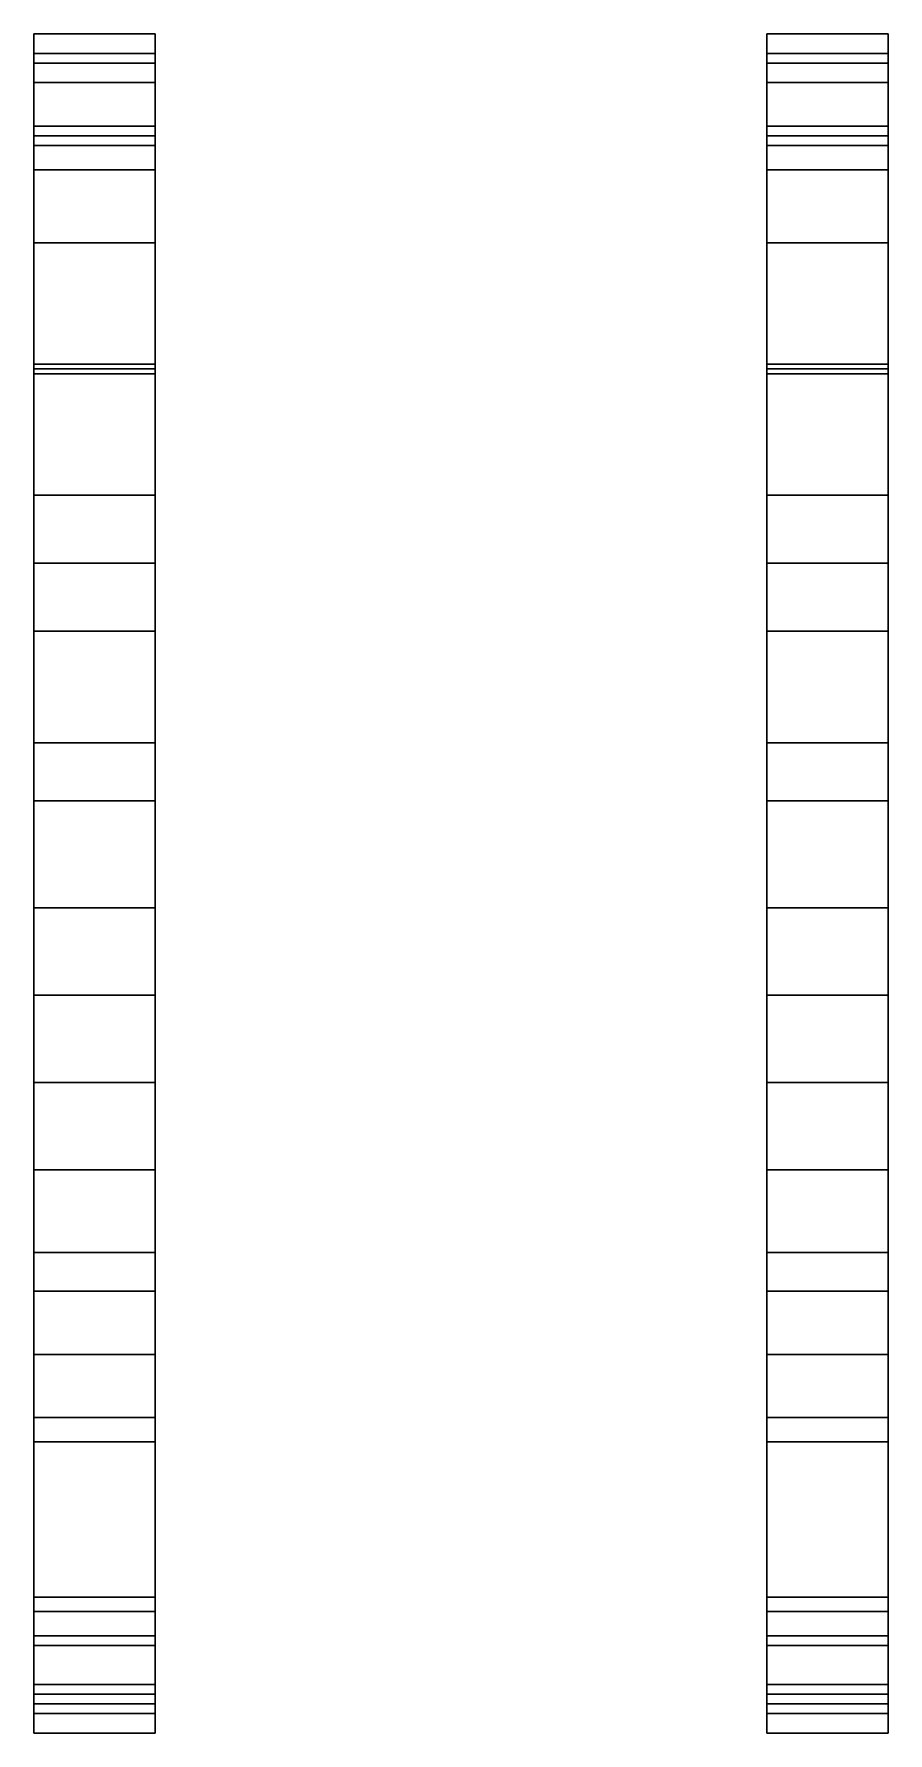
# Model space of a CAD drawing. Extents: x -0.88 to 0.88, y -1.75 to 1.75.
import ezdxf

# ---------------------------------------------------------------- set-up
doc = ezdxf.new("R2010")
doc.units = 0
doc.layers.add('TRACKS', color=3, linetype='CONTINUOUS')

msp = doc.modelspace()

# ---------------------------------------------------------------- linework, layer by layer
at = {"layer": 'TRACKS'}
for points in [[(-0.88, 1.75, 0.52), (-0.88, 1.56, 0.33), (-0.88, 1.52, 0.34), (-0.88, 1.71, 0.52)], [(-0.63, 1.75, 0.52), (-0.63, 1.56, 0.33), (-0.88, 1.56, 0.33), (-0.88, 1.75, 0.52)], [(-0.88, 1.69, 0.75), (-0.88, 1.75, 0.64), (-0.88, 1.71, 0.63), (-0.88, 1.65, 0.74)], [(-0.63, 1.69, 0.75), (-0.63, 1.75, 0.64), (-0.88, 1.75, 0.64), (-0.88, 1.69, 0.75)], [(-0.88, 1.75, 0.64), (-0.88, 1.75, 0.52), (-0.88, 1.71, 0.52), (-0.88, 1.71, 0.63)], [(-0.63, 1.75, 0.64), (-0.63, 1.75, 0.52), (-0.88, 1.75, 0.52), (-0.88, 1.75, 0.64)], [(-0.63, 1.52, 0.34), (-0.63, 1.56, 0.33), (-0.63, 1.75, 0.52), (-0.63, 1.71, 0.52)], [(-0.63, 1.71, 0.63), (-0.63, 1.75, 0.64), (-0.63, 1.69, 0.75), (-0.63, 1.65, 0.74)], [(-0.63, 1.71, 0.52), (-0.63, 1.75, 0.52), (-0.63, 1.75, 0.64), (-0.63, 1.71, 0.63)], [(0.63, 1.75, 0.52), (0.63, 1.56, 0.33), (0.63, 1.52, 0.34), (0.63, 1.71, 0.52)], [(0.88, 1.75, 0.52), (0.88, 1.56, 0.33), (0.63, 1.56, 0.33), (0.63, 1.75, 0.52)], [(0.88, 1.75, 0.64), (0.88, 1.75, 0.52), (0.63, 1.75, 0.52), (0.63, 1.75, 0.64)], [(0.63, 1.75, 0.64), (0.63, 1.75, 0.52), (0.63, 1.71, 0.52), (0.63, 1.71, 0.63)], [(0.63, 1.69, 0.75), (0.63, 1.75, 0.64), (0.63, 1.71, 0.63), (0.63, 1.65, 0.74)], [(0.88, 1.69, 0.75), (0.88, 1.75, 0.64), (0.63, 1.75, 0.64), (0.63, 1.69, 0.75)], [(0.88, 1.52, 0.34), (0.88, 1.56, 0.33), (0.88, 1.75, 0.52), (0.88, 1.71, 0.52)], [(0.88, 1.71, 0.52), (0.88, 1.75, 0.52), (0.88, 1.75, 0.64), (0.88, 1.71, 0.63)], [(0.88, 1.71, 0.63), (0.88, 1.75, 0.64), (0.88, 1.69, 0.75), (0.88, 1.65, 0.74)], [(-0.88, 1.71, 0.52), (-0.88, 1.52, 0.34), (-0.63, 1.52, 0.34), (-0.63, 1.71, 0.52)], [(-0.88, 1.65, 0.74), (-0.88, 1.71, 0.63), (-0.63, 1.71, 0.63), (-0.63, 1.65, 0.74)], [(-0.88, 1.71, 0.63), (-0.88, 1.71, 0.52), (-0.63, 1.71, 0.52), (-0.63, 1.71, 0.63)], [(-0.88, 1.54, 0.84), (-0.88, 1.69, 0.75), (-0.88, 1.65, 0.74), (-0.88, 1.54, 0.81)], [(-0.63, 1.54, 0.84), (-0.63, 1.69, 0.75), (-0.88, 1.69, 0.75), (-0.88, 1.54, 0.84)], [(-0.63, 1.65, 0.74), (-0.63, 1.69, 0.75), (-0.63, 1.54, 0.84), (-0.63, 1.54, 0.81)], [(0.63, 1.71, 0.52), (0.63, 1.52, 0.34), (0.88, 1.52, 0.34), (0.88, 1.71, 0.52)], [(0.63, 1.71, 0.63), (0.63, 1.71, 0.52), (0.88, 1.71, 0.52), (0.88, 1.71, 0.63)], [(0.63, 1.65, 0.74), (0.63, 1.71, 0.63), (0.88, 1.71, 0.63), (0.88, 1.65, 0.74)], [(0.63, 1.54, 0.84), (0.63, 1.69, 0.75), (0.63, 1.65, 0.74), (0.63, 1.54, 0.81)], [(0.88, 1.54, 0.84), (0.88, 1.69, 0.75), (0.63, 1.69, 0.75), (0.63, 1.54, 0.84)], [(0.88, 1.65, 0.74), (0.88, 1.69, 0.75), (0.88, 1.54, 0.84), (0.88, 1.54, 0.81)], [(-0.88, 1.54, 0.81), (-0.88, 1.65, 0.74), (-0.63, 1.65, 0.74), (-0.63, 1.54, 0.81)], [(0.63, 1.54, 0.81), (0.63, 1.65, 0.74), (0.88, 1.65, 0.74), (0.88, 1.54, 0.81)], [(-0.88, 1.56, 0.33), (-0.88, 1.06), (-0.88, 1.05, 0.03), (-0.88, 1.52, 0.34)], [(-0.63, 1.56, 0.33), (-0.63, 1.06), (-0.88, 1.06), (-0.88, 1.56, 0.33)], [(-0.88, 1.47, 0.84), (-0.88, 1.54, 0.84), (-0.88, 1.54, 0.81), (-0.88, 1.47, 0.81)], [(-0.63, 1.47, 0.84), (-0.63, 1.54, 0.84), (-0.88, 1.54, 0.84), (-0.88, 1.47, 0.84)], [(-0.88, 1.47, 0.81), (-0.88, 1.54, 0.81), (-0.63, 1.54, 0.81), (-0.63, 1.47, 0.81)], [(-0.63, 1.05, 0.03), (-0.63, 1.06), (-0.63, 1.56, 0.33), (-0.63, 1.52, 0.34)], [(-0.63, 1.54, 0.81), (-0.63, 1.54, 0.84), (-0.63, 1.47, 0.84), (-0.63, 1.47, 0.81)], [(0.63, 1.56, 0.33), (0.63, 1.06), (0.63, 1.05, 0.03), (0.63, 1.52, 0.34)], [(0.88, 1.56, 0.33), (0.88, 1.06), (0.63, 1.06), (0.63, 1.56, 0.33)], [(0.63, 1.47, 0.81), (0.63, 1.54, 0.81), (0.88, 1.54, 0.81), (0.88, 1.47, 0.81)], [(0.63, 1.47, 0.84), (0.63, 1.54, 0.84), (0.63, 1.54, 0.81), (0.63, 1.47, 0.81)], [(0.88, 1.47, 0.84), (0.88, 1.54, 0.84), (0.63, 1.54, 0.84), (0.63, 1.47, 0.84)], [(0.88, 1.05, 0.03), (0.88, 1.06), (0.88, 1.56, 0.33), (0.88, 1.52, 0.34)], [(0.88, 1.54, 0.81), (0.88, 1.54, 0.84), (0.88, 1.47, 0.84), (0.88, 1.47, 0.81)], [(-0.88, 1.52, 0.34), (-0.88, 1.05, 0.03), (-0.63, 1.05, 0.03), (-0.63, 1.52, 0.34)], [(0.63, 1.52, 0.34), (0.63, 1.05, 0.03), (0.88, 1.05, 0.03), (0.88, 1.52, 0.34)], [(-0.88, 1.32, 0.79), (-0.88, 1.47, 0.84), (-0.88, 1.47, 0.81), (-0.88, 1.32, 0.76)], [(-0.63, 1.32, 0.79), (-0.63, 1.47, 0.84), (-0.88, 1.47, 0.84), (-0.88, 1.32, 0.79)], [(-0.88, 1.32, 0.76), (-0.88, 1.47, 0.81), (-0.63, 1.47, 0.81), (-0.63, 1.32, 0.76)], [(-0.63, 1.47, 0.81), (-0.63, 1.47, 0.84), (-0.63, 1.32, 0.79), (-0.63, 1.32, 0.76)], [(0.88, 1.32, 0.79), (0.88, 1.47, 0.84), (0.63, 1.47, 0.84), (0.63, 1.32, 0.79)], [(0.63, 1.32, 0.79), (0.63, 1.47, 0.84), (0.63, 1.47, 0.81), (0.63, 1.32, 0.76)], [(0.63, 1.32, 0.76), (0.63, 1.47, 0.81), (0.88, 1.47, 0.81), (0.88, 1.32, 0.76)], [(0.88, 1.47, 0.81), (0.88, 1.47, 0.84), (0.88, 1.32, 0.79), (0.88, 1.32, 0.76)], [(-0.88, 1.07, 0.72), (-0.88, 1.32, 0.79), (-0.88, 1.32, 0.76), (-0.88, 1.07, 0.69)], [(-0.63, 1.07, 0.72), (-0.63, 1.32, 0.79), (-0.88, 1.32, 0.79), (-0.88, 1.07, 0.72)], [(-0.88, 1.07, 0.69), (-0.88, 1.32, 0.76), (-0.63, 1.32, 0.76), (-0.63, 1.07, 0.69)], [(-0.63, 1.32, 0.76), (-0.63, 1.32, 0.79), (-0.63, 1.07, 0.72), (-0.63, 1.07, 0.69)], [(0.63, 1.07, 0.69), (0.63, 1.32, 0.76), (0.88, 1.32, 0.76), (0.88, 1.07, 0.69)], [(0.63, 1.07, 0.72), (0.63, 1.32, 0.79), (0.63, 1.32, 0.76), (0.63, 1.07, 0.69)], [(0.88, 1.07, 0.72), (0.88, 1.32, 0.79), (0.63, 1.32, 0.79), (0.63, 1.07, 0.72)], [(0.88, 1.32, 0.76), (0.88, 1.32, 0.79), (0.88, 1.07, 0.72), (0.88, 1.07, 0.69)], [(-0.88, 0.8, 0.69), (-0.88, 1.07, 0.72), (-0.88, 1.07, 0.69), (-0.88, 0.8, 0.66)], [(-0.63, 0.8, 0.69), (-0.63, 1.07, 0.72), (-0.88, 1.07, 0.72), (-0.88, 0.8, 0.69)], [(-0.88, 0.8, 0.66), (-0.88, 1.07, 0.69), (-0.63, 1.07, 0.69), (-0.63, 0.8, 0.66)], [(-0.88, 1.06), (-0.88, -1.1), (-0.88, -1.1, 0.03), (-0.88, 1.05, 0.03)], [(-0.63, 1.06), (-0.63, -1.1), (-0.88, -1.1), (-0.88, 1.06)], [(-0.88, 1.05, 0.03), (-0.88, -1.1, 0.03), (-0.63, -1.1, 0.03), (-0.63, 1.05, 0.03)], [(-0.63, 1.07, 0.69), (-0.63, 1.07, 0.72), (-0.63, 0.8, 0.69), (-0.63, 0.8, 0.66)], [(-0.63, -1.1, 0.03), (-0.63, -1.1), (-0.63, 1.06), (-0.63, 1.05, 0.03)], [(0.63, 0.8, 0.69), (0.63, 1.07, 0.72), (0.63, 1.07, 0.69), (0.63, 0.8, 0.66)], [(0.63, 0.8, 0.66), (0.63, 1.07, 0.69), (0.88, 1.07, 0.69), (0.88, 0.8, 0.66)], [(0.88, 0.8, 0.69), (0.88, 1.07, 0.72), (0.63, 1.07, 0.72), (0.63, 0.8, 0.69)], [(0.63, 1.06), (0.63, -1.1), (0.63, -1.1, 0.03), (0.63, 1.05, 0.03)], [(0.88, 1.06), (0.88, -1.1), (0.63, -1.1), (0.63, 1.06)], [(0.63, 1.05, 0.03), (0.63, -1.1, 0.03), (0.88, -1.1, 0.03), (0.88, 1.05, 0.03)], [(0.88, 1.07, 0.69), (0.88, 1.07, 0.72), (0.88, 0.8, 0.69), (0.88, 0.8, 0.66)], [(0.88, -1.1, 0.03), (0.88, -1.1), (0.88, 1.06), (0.88, 1.05, 0.03)], [(-0.88, 0.66, 0.69), (-0.88, 0.8, 0.69), (-0.88, 0.8, 0.66), (-0.88, 0.66, 0.66)], [(-0.63, 0.66, 0.69), (-0.63, 0.8, 0.69), (-0.88, 0.8, 0.69), (-0.88, 0.66, 0.69)], [(-0.88, 0.66, 0.66), (-0.88, 0.8, 0.66), (-0.63, 0.8, 0.66), (-0.63, 0.66, 0.66)], [(-0.63, 0.8, 0.66), (-0.63, 0.8, 0.69), (-0.63, 0.66, 0.69), (-0.63, 0.66, 0.66)], [(0.63, 0.66, 0.66), (0.63, 0.8, 0.66), (0.88, 0.8, 0.66), (0.88, 0.66, 0.66)], [(0.63, 0.66, 0.69), (0.63, 0.8, 0.69), (0.63, 0.8, 0.66), (0.63, 0.66, 0.66)], [(0.88, 0.66, 0.69), (0.88, 0.8, 0.69), (0.63, 0.8, 0.69), (0.63, 0.66, 0.69)], [(0.88, 0.8, 0.66), (0.88, 0.8, 0.69), (0.88, 0.66, 0.69), (0.88, 0.66, 0.66)], [(-0.88, 0.52, 0.7), (-0.88, 0.66, 0.69), (-0.88, 0.66, 0.66), (-0.88, 0.52, 0.67)], [(-0.63, 0.52, 0.7), (-0.63, 0.66, 0.69), (-0.88, 0.66, 0.69), (-0.88, 0.52, 0.7)], [(-0.88, 0.52, 0.67), (-0.88, 0.66, 0.66), (-0.63, 0.66, 0.66), (-0.63, 0.52, 0.67)], [(-0.63, 0.66, 0.66), (-0.63, 0.66, 0.69), (-0.63, 0.52, 0.7), (-0.63, 0.52, 0.67)], [(0.88, 0.52, 0.7), (0.88, 0.66, 0.69), (0.63, 0.66, 0.69), (0.63, 0.52, 0.7)], [(0.63, 0.52, 0.7), (0.63, 0.66, 0.69), (0.63, 0.66, 0.66), (0.63, 0.52, 0.67)], [(0.63, 0.52, 0.67), (0.63, 0.66, 0.66), (0.88, 0.66, 0.66), (0.88, 0.52, 0.67)], [(0.88, 0.66, 0.66), (0.88, 0.66, 0.69), (0.88, 0.52, 0.7), (0.88, 0.52, 0.67)], [(-0.88, 0.29, 0.74), (-0.88, 0.52, 0.7), (-0.88, 0.52, 0.67), (-0.88, 0.29, 0.71)], [(-0.63, 0.29, 0.74), (-0.63, 0.52, 0.7), (-0.88, 0.52, 0.7), (-0.88, 0.29, 0.74)], [(-0.88, 0.29, 0.71), (-0.88, 0.52, 0.67), (-0.63, 0.52, 0.67), (-0.63, 0.29, 0.71)], [(-0.63, 0.52, 0.67), (-0.63, 0.52, 0.7), (-0.63, 0.29, 0.74), (-0.63, 0.29, 0.71)], [(0.63, 0.29, 0.71), (0.63, 0.52, 0.67), (0.88, 0.52, 0.67), (0.88, 0.29, 0.71)], [(0.63, 0.29, 0.74), (0.63, 0.52, 0.7), (0.63, 0.52, 0.67), (0.63, 0.29, 0.71)], [(0.88, 0.29, 0.74), (0.88, 0.52, 0.7), (0.63, 0.52, 0.7), (0.63, 0.29, 0.74)], [(0.88, 0.52, 0.67), (0.88, 0.52, 0.7), (0.88, 0.29, 0.74), (0.88, 0.29, 0.71)], [(-0.88, 0.17, 0.74), (-0.88, 0.29, 0.74), (-0.88, 0.29, 0.71), (-0.88, 0.17, 0.71)], [(-0.88, 0.17, 0.71), (-0.88, 0.29, 0.71), (-0.63, 0.29, 0.71), (-0.63, 0.17, 0.71)], [(-0.63, 0.17, 0.74), (-0.63, 0.29, 0.74), (-0.88, 0.29, 0.74), (-0.88, 0.17, 0.74)], [(-0.63, 0.29, 0.71), (-0.63, 0.29, 0.74), (-0.63, 0.17, 0.74), (-0.63, 0.17, 0.71)], [(0.88, 0.17, 0.74), (0.88, 0.29, 0.74), (0.63, 0.29, 0.74), (0.63, 0.17, 0.74)], [(0.63, 0.17, 0.74), (0.63, 0.29, 0.74), (0.63, 0.29, 0.71), (0.63, 0.17, 0.71)], [(0.63, 0.17, 0.71), (0.63, 0.29, 0.71), (0.88, 0.29, 0.71), (0.88, 0.17, 0.71)], [(0.88, 0.29, 0.71), (0.88, 0.29, 0.74), (0.88, 0.17, 0.74), (0.88, 0.17, 0.71)], [(-0.88, -0.05, 0.7), (-0.88, 0.17, 0.74), (-0.88, 0.17, 0.71), (-0.88, -0.05, 0.67)], [(-0.63, -0.05, 0.7), (-0.63, 0.17, 0.74), (-0.88, 0.17, 0.74), (-0.88, -0.05, 0.7)], [(-0.88, -0.05, 0.67), (-0.88, 0.17, 0.71), (-0.63, 0.17, 0.71), (-0.63, -0.05, 0.67)], [(-0.63, 0.17, 0.71), (-0.63, 0.17, 0.74), (-0.63, -0.05, 0.7), (-0.63, -0.05, 0.67)], [(0.63, -0.05, 0.7), (0.63, 0.17, 0.74), (0.63, 0.17, 0.71), (0.63, -0.05, 0.67)], [(0.88, -0.05, 0.7), (0.88, 0.17, 0.74), (0.63, 0.17, 0.74), (0.63, -0.05, 0.7)], [(0.63, -0.05, 0.67), (0.63, 0.17, 0.71), (0.88, 0.17, 0.71), (0.88, -0.05, 0.67)], [(0.88, 0.17, 0.71), (0.88, 0.17, 0.74), (0.88, -0.05, 0.7), (0.88, -0.05, 0.67)], [(-0.88, -0.23, 0.69), (-0.88, -0.05, 0.7), (-0.88, -0.05, 0.67), (-0.88, -0.23, 0.66)], [(-0.88, -0.23, 0.66), (-0.88, -0.05, 0.67), (-0.63, -0.05, 0.67), (-0.63, -0.23, 0.66)], [(-0.63, -0.23, 0.69), (-0.63, -0.05, 0.7), (-0.88, -0.05, 0.7), (-0.88, -0.23, 0.69)], [(-0.63, -0.05, 0.67), (-0.63, -0.05, 0.7), (-0.63, -0.23, 0.69), (-0.63, -0.23, 0.66)], [(0.63, -0.23, 0.69), (0.63, -0.05, 0.7), (0.63, -0.05, 0.67), (0.63, -0.23, 0.66)], [(0.63, -0.23, 0.66), (0.63, -0.05, 0.67), (0.88, -0.05, 0.67), (0.88, -0.23, 0.66)], [(0.88, -0.23, 0.69), (0.88, -0.05, 0.7), (0.63, -0.05, 0.7), (0.63, -0.23, 0.69)], [(0.88, -0.05, 0.67), (0.88, -0.05, 0.7), (0.88, -0.23, 0.69), (0.88, -0.23, 0.66)], [(-0.88, -0.41, 0.69), (-0.88, -0.23, 0.69), (-0.88, -0.23, 0.66), (-0.88, -0.41, 0.66)], [(-0.63, -0.41, 0.69), (-0.63, -0.23, 0.69), (-0.88, -0.23, 0.69), (-0.88, -0.41, 0.69)], [(-0.88, -0.41, 0.66), (-0.88, -0.23, 0.66), (-0.63, -0.23, 0.66), (-0.63, -0.41, 0.66)], [(-0.63, -0.23, 0.66), (-0.63, -0.23, 0.69), (-0.63, -0.41, 0.69), (-0.63, -0.41, 0.66)], [(0.88, -0.41, 0.69), (0.88, -0.23, 0.69), (0.63, -0.23, 0.69), (0.63, -0.41, 0.69)], [(0.63, -0.41, 0.69), (0.63, -0.23, 0.69), (0.63, -0.23, 0.66), (0.63, -0.41, 0.66)], [(0.63, -0.41, 0.66), (0.63, -0.23, 0.66), (0.88, -0.23, 0.66), (0.88, -0.41, 0.66)], [(0.88, -0.23, 0.66), (0.88, -0.23, 0.69), (0.88, -0.41, 0.69), (0.88, -0.41, 0.66)], [(-0.88, -0.59, 0.71), (-0.88, -0.41, 0.69), (-0.88, -0.41, 0.66), (-0.88, -0.59, 0.68)], [(-0.63, -0.59, 0.71), (-0.63, -0.41, 0.69), (-0.88, -0.41, 0.69), (-0.88, -0.59, 0.71)], [(-0.88, -0.59, 0.68), (-0.88, -0.41, 0.66), (-0.63, -0.41, 0.66), (-0.63, -0.59, 0.68)], [(-0.63, -0.41, 0.66), (-0.63, -0.41, 0.69), (-0.63, -0.59, 0.71), (-0.63, -0.59, 0.68)], [(0.63, -0.59, 0.71), (0.63, -0.41, 0.69), (0.63, -0.41, 0.66), (0.63, -0.59, 0.68)], [(0.88, -0.59, 0.71), (0.88, -0.41, 0.69), (0.63, -0.41, 0.69), (0.63, -0.59, 0.71)], [(0.63, -0.59, 0.68), (0.63, -0.41, 0.66), (0.88, -0.41, 0.66), (0.88, -0.59, 0.68)], [(0.88, -0.41, 0.66), (0.88, -0.41, 0.69), (0.88, -0.59, 0.71), (0.88, -0.59, 0.68)], [(-0.88, -0.76, 0.74), (-0.88, -0.59, 0.71), (-0.88, -0.59, 0.68), (-0.88, -0.76, 0.71)], [(-0.63, -0.76, 0.74), (-0.63, -0.59, 0.71), (-0.88, -0.59, 0.71), (-0.88, -0.76, 0.74)], [(-0.88, -0.76, 0.71), (-0.88, -0.59, 0.68), (-0.63, -0.59, 0.68), (-0.63, -0.76, 0.71)], [(-0.63, -0.59, 0.68), (-0.63, -0.59, 0.71), (-0.63, -0.76, 0.74), (-0.63, -0.76, 0.71)], [(0.63, -0.76, 0.74), (0.63, -0.59, 0.71), (0.63, -0.59, 0.68), (0.63, -0.76, 0.71)], [(0.88, -0.76, 0.74), (0.88, -0.59, 0.71), (0.63, -0.59, 0.71), (0.63, -0.76, 0.74)], [(0.63, -0.76, 0.71), (0.63, -0.59, 0.68), (0.88, -0.59, 0.68), (0.88, -0.76, 0.71)], [(0.88, -0.59, 0.68), (0.88, -0.59, 0.71), (0.88, -0.76, 0.74), (0.88, -0.76, 0.71)], [(-0.88, -0.84, 0.74), (-0.88, -0.76, 0.74), (-0.88, -0.76, 0.71), (-0.88, -0.84, 0.71)], [(-0.88, -0.84, 0.71), (-0.88, -0.76, 0.71), (-0.63, -0.76, 0.71), (-0.63, -0.84, 0.71)], [(-0.63, -0.84, 0.74), (-0.63, -0.76, 0.74), (-0.88, -0.76, 0.74), (-0.88, -0.84, 0.74)], [(-0.63, -0.76, 0.71), (-0.63, -0.76, 0.74), (-0.63, -0.84, 0.74), (-0.63, -0.84, 0.71)], [(0.88, -0.84, 0.74), (0.88, -0.76, 0.74), (0.63, -0.76, 0.74), (0.63, -0.84, 0.74)], [(0.63, -0.84, 0.74), (0.63, -0.76, 0.74), (0.63, -0.76, 0.71), (0.63, -0.84, 0.71)], [(0.63, -0.84, 0.71), (0.63, -0.76, 0.71), (0.88, -0.76, 0.71), (0.88, -0.84, 0.71)], [(0.88, -0.76, 0.71), (0.88, -0.76, 0.74), (0.88, -0.84, 0.74), (0.88, -0.84, 0.71)], [(-0.88, -0.97, 0.71), (-0.88, -0.84, 0.74), (-0.88, -0.84, 0.71), (-0.88, -0.97, 0.68)], [(-0.63, -0.97, 0.71), (-0.63, -0.84, 0.74), (-0.88, -0.84, 0.74), (-0.88, -0.97, 0.71)], [(-0.88, -0.97, 0.68), (-0.88, -0.84, 0.71), (-0.63, -0.84, 0.71), (-0.63, -0.97, 0.68)], [(-0.63, -0.84, 0.71), (-0.63, -0.84, 0.74), (-0.63, -0.97, 0.71), (-0.63, -0.97, 0.68)], [(0.63, -0.97, 0.71), (0.63, -0.84, 0.74), (0.63, -0.84, 0.71), (0.63, -0.97, 0.68)], [(0.88, -0.97, 0.71), (0.88, -0.84, 0.74), (0.63, -0.84, 0.74), (0.63, -0.97, 0.71)], [(0.63, -0.97, 0.68), (0.63, -0.84, 0.71), (0.88, -0.84, 0.71), (0.88, -0.97, 0.68)], [(0.88, -0.84, 0.71), (0.88, -0.84, 0.74), (0.88, -0.97, 0.71), (0.88, -0.97, 0.68)], [(-0.88, -1.15, 0.69), (-0.88, -0.97, 0.71), (-0.88, -0.97, 0.68), (-0.88, -1.15, 0.66)], [(-0.88, -1.15, 0.66), (-0.88, -0.97, 0.68), (-0.63, -0.97, 0.68), (-0.63, -1.15, 0.66)], [(-0.63, -1.15, 0.69), (-0.63, -0.97, 0.71), (-0.88, -0.97, 0.71), (-0.88, -1.15, 0.69)], [(-0.63, -0.97, 0.68), (-0.63, -0.97, 0.71), (-0.63, -1.15, 0.69), (-0.63, -1.15, 0.66)], [(0.63, -1.15, 0.69), (0.63, -0.97, 0.71), (0.63, -0.97, 0.68), (0.63, -1.15, 0.66)], [(0.63, -1.15, 0.66), (0.63, -0.97, 0.68), (0.88, -0.97, 0.68), (0.88, -1.15, 0.66)], [(0.88, -1.15, 0.69), (0.88, -0.97, 0.71), (0.63, -0.97, 0.71), (0.63, -1.15, 0.69)], [(0.88, -0.97, 0.68), (0.88, -0.97, 0.71), (0.88, -1.15, 0.69), (0.88, -1.15, 0.66)], [(-0.88, -1.1), (-0.88, -1.5, 0.16), (-0.88, -1.47, 0.18), (-0.88, -1.1, 0.03)], [(-0.63, -1.1), (-0.63, -1.5, 0.16), (-0.88, -1.5, 0.16), (-0.88, -1.1)], [(-0.88, -1.1, 0.03), (-0.88, -1.47, 0.18), (-0.63, -1.47, 0.18), (-0.63, -1.1, 0.03)], [(-0.63, -1.47, 0.18), (-0.63, -1.5, 0.16), (-0.63, -1.1), (-0.63, -1.1, 0.03)], [(0.63, -1.1), (0.63, -1.5, 0.16), (0.63, -1.47, 0.18), (0.63, -1.1, 0.03)], [(0.88, -1.1), (0.88, -1.5, 0.16), (0.63, -1.5, 0.16), (0.63, -1.1)], [(0.63, -1.1, 0.03), (0.63, -1.47, 0.18), (0.88, -1.47, 0.18), (0.88, -1.1, 0.03)], [(0.88, -1.47, 0.18), (0.88, -1.5, 0.16), (0.88, -1.1), (0.88, -1.1, 0.03)], [(-0.88, -1.57, 0.69), (-0.88, -1.15, 0.69), (-0.88, -1.15, 0.66), (-0.88, -1.55, 0.66)], [(-0.63, -1.57, 0.69), (-0.63, -1.15, 0.69), (-0.88, -1.15, 0.69), (-0.88, -1.57, 0.69)], [(-0.88, -1.55, 0.66), (-0.88, -1.15, 0.66), (-0.63, -1.15, 0.66), (-0.63, -1.55, 0.66)], [(-0.63, -1.15, 0.66), (-0.63, -1.15, 0.69), (-0.63, -1.57, 0.69), (-0.63, -1.55, 0.66)], [(0.88, -1.57, 0.69), (0.88, -1.15, 0.69), (0.63, -1.15, 0.69), (0.63, -1.57, 0.69)], [(0.63, -1.57, 0.69), (0.63, -1.15, 0.69), (0.63, -1.15, 0.66), (0.63, -1.55, 0.66)], [(0.63, -1.55, 0.66), (0.63, -1.15, 0.66), (0.88, -1.15, 0.66), (0.88, -1.55, 0.66)], [(0.88, -1.15, 0.66), (0.88, -1.15, 0.69), (0.88, -1.57, 0.69), (0.88, -1.55, 0.66)], [(-0.88, -1.5, 0.16), (-0.88, -1.69, 0.27), (-0.88, -1.65, 0.29), (-0.88, -1.47, 0.18)], [(-0.88, -1.47, 0.18), (-0.88, -1.65, 0.29), (-0.63, -1.65, 0.29), (-0.63, -1.47, 0.18)], [(-0.63, -1.65, 0.29), (-0.63, -1.69, 0.27), (-0.63, -1.5, 0.16), (-0.63, -1.47, 0.18)], [(0.63, -1.47, 0.18), (0.63, -1.65, 0.29), (0.88, -1.65, 0.29), (0.88, -1.47, 0.18)], [(0.63, -1.5, 0.16), (0.63, -1.69, 0.27), (0.63, -1.65, 0.29), (0.63, -1.47, 0.18)], [(0.88, -1.65, 0.29), (0.88, -1.69, 0.27), (0.88, -1.5, 0.16), (0.88, -1.47, 0.18)], [(-0.63, -1.5, 0.16), (-0.63, -1.69, 0.27), (-0.88, -1.69, 0.27), (-0.88, -1.5, 0.16)], [(0.88, -1.5, 0.16), (0.88, -1.69, 0.27), (0.63, -1.69, 0.27), (0.63, -1.5, 0.16)], [(-0.88, -1.67, 0.62), (-0.88, -1.57, 0.69), (-0.88, -1.55, 0.66), (-0.88, -1.65, 0.59)], [(-0.88, -1.65, 0.59), (-0.88, -1.55, 0.66), (-0.63, -1.55, 0.66), (-0.63, -1.65, 0.59)], [(-0.63, -1.67, 0.62), (-0.63, -1.57, 0.69), (-0.88, -1.57, 0.69), (-0.88, -1.67, 0.62)], [(-0.63, -1.55, 0.66), (-0.63, -1.57, 0.69), (-0.63, -1.67, 0.62), (-0.63, -1.65, 0.59)], [(0.63, -1.67, 0.62), (0.63, -1.57, 0.69), (0.63, -1.55, 0.66), (0.63, -1.65, 0.59)], [(0.63, -1.65, 0.59), (0.63, -1.55, 0.66), (0.88, -1.55, 0.66), (0.88, -1.65, 0.59)], [(0.88, -1.67, 0.62), (0.88, -1.57, 0.69), (0.63, -1.57, 0.69), (0.63, -1.67, 0.62)], [(0.88, -1.55, 0.66), (0.88, -1.57, 0.69), (0.88, -1.67, 0.62), (0.88, -1.65, 0.59)], [(-0.88, -1.69, 0.27), (-0.88, -1.75, 0.38), (-0.88, -1.71, 0.4), (-0.88, -1.65, 0.29)], [(-0.88, -1.65, 0.29), (-0.88, -1.71, 0.4), (-0.63, -1.71, 0.4), (-0.63, -1.65, 0.29)], [(-0.88, -1.75, 0.51), (-0.88, -1.67, 0.62), (-0.88, -1.65, 0.59), (-0.88, -1.71, 0.51)], [(-0.88, -1.71, 0.51), (-0.88, -1.65, 0.59), (-0.63, -1.65, 0.59), (-0.63, -1.71, 0.51)], [(-0.63, -1.75, 0.51), (-0.63, -1.67, 0.62), (-0.88, -1.67, 0.62), (-0.88, -1.75, 0.51)], [(-0.63, -1.71, 0.4), (-0.63, -1.75, 0.38), (-0.63, -1.69, 0.27), (-0.63, -1.65, 0.29)], [(-0.63, -1.65, 0.59), (-0.63, -1.67, 0.62), (-0.63, -1.75, 0.51), (-0.63, -1.71, 0.51)], [(0.63, -1.75, 0.51), (0.63, -1.67, 0.62), (0.63, -1.65, 0.59), (0.63, -1.71, 0.51)], [(0.63, -1.71, 0.51), (0.63, -1.65, 0.59), (0.88, -1.65, 0.59), (0.88, -1.71, 0.51)], [(0.63, -1.69, 0.27), (0.63, -1.75, 0.38), (0.63, -1.71, 0.4), (0.63, -1.65, 0.29)], [(0.63, -1.65, 0.29), (0.63, -1.71, 0.4), (0.88, -1.71, 0.4), (0.88, -1.65, 0.29)], [(0.88, -1.75, 0.51), (0.88, -1.67, 0.62), (0.63, -1.67, 0.62), (0.63, -1.75, 0.51)], [(0.88, -1.65, 0.59), (0.88, -1.67, 0.62), (0.88, -1.75, 0.51), (0.88, -1.71, 0.51)], [(0.88, -1.71, 0.4), (0.88, -1.75, 0.38), (0.88, -1.69, 0.27), (0.88, -1.65, 0.29)], [(-0.63, -1.69, 0.27), (-0.63, -1.75, 0.38), (-0.88, -1.75, 0.38), (-0.88, -1.69, 0.27)], [(-0.88, -1.75, 0.38), (-0.88, -1.75, 0.51), (-0.88, -1.71, 0.51), (-0.88, -1.71, 0.4)], [(-0.88, -1.71, 0.4), (-0.88, -1.71, 0.51), (-0.63, -1.71, 0.51), (-0.63, -1.71, 0.4)], [(-0.63, -1.71, 0.51), (-0.63, -1.75, 0.51), (-0.63, -1.75, 0.38), (-0.63, -1.71, 0.4)], [(0.88, -1.69, 0.27), (0.88, -1.75, 0.38), (0.63, -1.75, 0.38), (0.63, -1.69, 0.27)], [(0.63, -1.75, 0.38), (0.63, -1.75, 0.51), (0.63, -1.71, 0.51), (0.63, -1.71, 0.4)], [(0.63, -1.71, 0.4), (0.63, -1.71, 0.51), (0.88, -1.71, 0.51), (0.88, -1.71, 0.4)], [(0.88, -1.71, 0.51), (0.88, -1.75, 0.51), (0.88, -1.75, 0.38), (0.88, -1.71, 0.4)], [(-0.63, -1.75, 0.38), (-0.63, -1.75, 0.51), (-0.88, -1.75, 0.51), (-0.88, -1.75, 0.38)], [(0.88, -1.75, 0.38), (0.88, -1.75, 0.51), (0.63, -1.75, 0.51), (0.63, -1.75, 0.38)]]:
    msp.add_3dface(points, dxfattribs=at)

doc.saveas('drawing.dxf')
